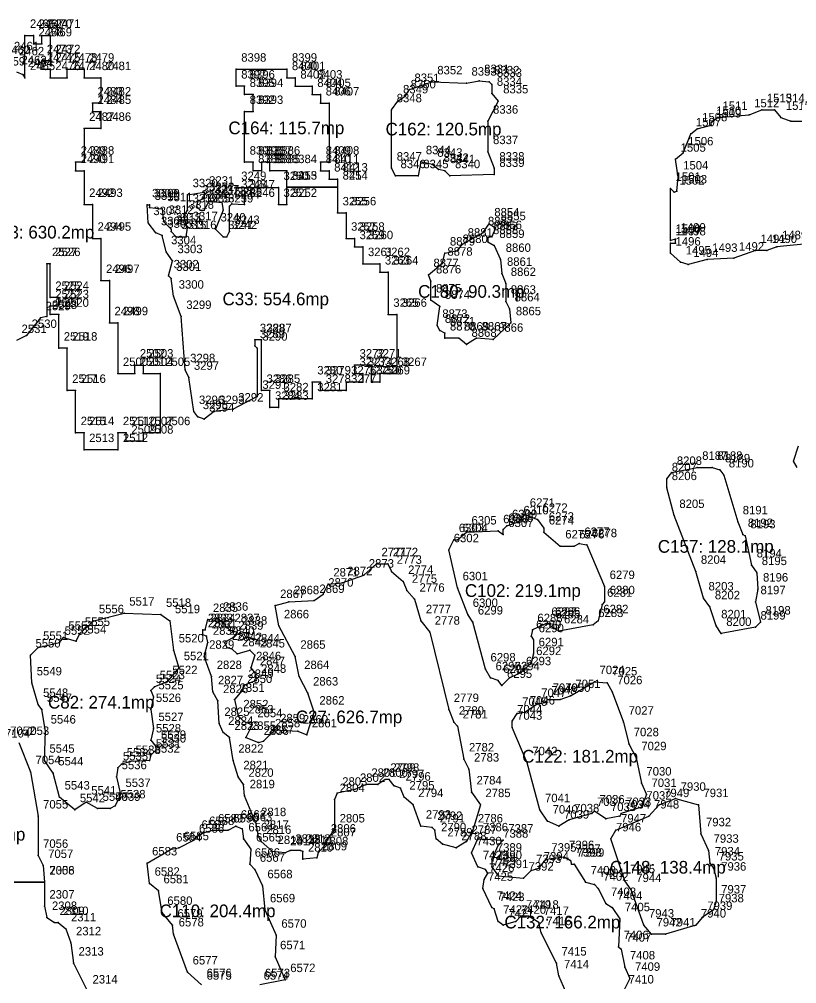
# Model space of a CAD drawing. Header units: metres. Extents: x 390529 to 391464, y 585067 to 585881.
# Drawn here: x 390700.9 to 390792.9, y 585617.5 to 585731.6 of the extents above; entities that cross this region are included whole.
import ezdxf
from ezdxf.enums import TextEntityAlignment as Align

# ---------------------------------------------------------------- set-up
doc = ezdxf.new("R2010")
doc.units = ezdxf.units.M
for name, color, linetype in [('1CC', 1, 'Continuous'), ('NUMERE_PCT', 2, 'Continuous'), ('TEXTE', 7, 'Continuous'), ('VARFURI', 4, 'Continuous')]:
    doc.layers.add(name, color=color, linetype=linetype)

msp = doc.modelspace()

# ---------------------------------------------------------------- linework, layer by layer
at = {"layer": '1CC', "color": 1}
for points in [[(390700.541, 585725.355), (390701.291, 585725.055), (390701.54, 585724.657), (390701.54, 585729.657), (390702.54, 585729.657), (390702.54, 585728.657), (390703.54, 585728.657), (390703.54, 585729.657), (390704.54, 585729.657), (390704.54, 585726.657), (390703.54, 585726.657), (390703.54, 585725.657), (390704.54, 585725.657), (390704.54, 585724.657), (390706.54, 585724.657), (390706.54, 585725.657), (390708.54, 585725.657), (390708.54, 585724.657), (390710.54, 585724.657), (390710.54, 585721.657), (390709.54, 585721.657), (390709.54, 585720.657), (390710.54, 585720.657), (390710.54, 585718.657), (390708.54, 585718.657), (390708.54, 585714.657), (390707.54, 585714.657), (390707.54, 585713.657), (390708.54, 585713.657), (390708.54, 585709.657), (390709.54, 585709.657), (390709.54, 585705.657), (390710.54, 585705.657), (390710.54, 585700.657), (390711.54, 585700.657), (390711.54, 585695.657), (390712.54, 585695.657), (390712.54, 585689.657), (390714.54, 585689.657), (390714.54, 585690.657), (390715.54, 585690.657), (390715.54, 585689.657), (390717.54, 585689.657), (390717.54, 585682.657), (390715.54, 585682.657), (390715.54, 585681.657), (390713.54, 585681.657), (390713.54, 585682.657), (390712.54, 585682.657), (390712.54, 585680.657), (390708.54, 585680.657), (390708.54, 585682.657), (390707.54, 585682.657), (390707.54, 585687.657), (390706.54, 585687.657), (390706.54, 585692.657), (390705.54, 585692.657), (390705.54, 585696.657), (390704.54, 585696.657), (390704.54, 585697.657), (390705.54, 585697.657), (390705.54, 585698.657), (390704.54, 585698.657), (390704.54, 585702.657), (390704.141, 585702.657), (390704.141, 585696.405), (390703.391, 585696.255), (390701.741, 585694.155), (390700.541, 585693.555)], [(390794.891, 585705.105), (390790.541, 585704.655), (390789.341, 585704.205), (390787.991, 585704.205), (390785.441, 585703.305), (390782.291, 585703.155), (390780.041, 585702.555), (390779.141, 585702.855), (390777.941, 585703.905), (390777.941, 585705.105), (390778.541, 585705.105), (390778.541, 585705.555), (390777.941, 585705.405), (390777.941, 585711.555), (390778.391, 585711.105), (390778.691, 585711.255), (390778.841, 585712.905), (390778.541, 585715.005), (390779.441, 585715.755), (390780.341, 585718.005), (390781.091, 585718.605), (390782.741, 585719.055), (390782.741, 585719.355), (390783.491, 585719.955), (390787.241, 585720.255), (390788.741, 585720.855), (390790.241, 585720.855), (390790.991, 585719.955), (390792.191, 585719.505), (390793.841, 585719.505)], [(390792.941, 585678.555), (390792.491, 585679.305), (390793.091, 585681.105)], [(390700.841, 585646.005), (390702.191, 585642.555), (390703.091, 585637.305), (390703.091, 585632.655), (390703.691, 585631.455), (390703.841, 585629.5), (390679.691, 585629.505)], [(390722.441, 585617.355), (390720.791, 585618.855), (390719.141, 585623.355), (390718.991, 585624.405), (390717.791, 585625.905), (390717.341, 585628.455), (390716.291, 585629.355), (390715.991, 585631.755), (390718.841, 585633.405), (390719.741, 585633.555), (390721.541, 585634.455), (390721.841, 585634.905), (390722.741, 585635.355), (390723.791, 585635.655), (390725.591, 585635.655), (390726.491, 585636.105), (390726.491, 585636.105), (390727.241, 585635.805), (390727.391, 585634.605), (390728.291, 585633.405), (390728.141, 585631.605), (390728.741, 585631.005), (390729.641, 585629.055), (390729.941, 585626.205), (390731.291, 585623.205), (390731.141, 585620.655), (390732.341, 585617.955), (390729.341, 585617.355)], [(390766.091, 585615.255), (390764.741, 585618.405), (390764.441, 585619.905), (390762.641, 585623.505), (390762.341, 585624.705), (390761.141, 585625.455), (390760.241, 585625.455), (390759.641, 585624.855), (390758.141, 585624.405), (390757.541, 585624.855), (390757.091, 585626.355), (390756.791, 585626.505), (390755.741, 585628.755), (390755.891, 585629.805), (390756.341, 585630.555), (390756.041, 585631.005), (390755.141, 585631.305), (390754.391, 585632.955), (390755.141, 585634.605), (390755.141, 585634.605), (390758.141, 585634.455), (390757.541, 585633.855), (390756.791, 585632.205), (390756.791, 585631.305), (390757.541, 585630.255), (390760.541, 585629.955), (390761.441, 585630.855), (390762.341, 585631.155), (390763.241, 585632.205), (390765.341, 585632.505), (390766.091, 585632.055), (390766.241, 585631.605), (390766.541, 585631.605), (390767.891, 585629.505), (390768.941, 585629.205), (390769.391, 585628.755), (390770.291, 585626.955), (390771.041, 585626.505), (390771.941, 585625.155), (390771.791, 585621.855), (390772.091, 585621.555), (390772.541, 585619.455), (390773.141, 585618.105), (390772.391, 585616.605)], [(390679.991, 585629.5), (390703.841, 585629.5), (390703.841, 585629.5), (390703.841, 585626.655), (390704.141, 585625.305), (390705.041, 585624.705), (390705.491, 585624.705), (390706.391, 585623.955), (390706.991, 585622.305), (390707.291, 585619.905), (390708.941, 585616.605)]]:
    msp.add_lwpolyline(points, dxfattribs=at)
for points in [[(390732.54, 585713.657), (390730.54, 585713.657), (390730.54, 585714.657), (390729.54, 585714.657), (390729.54, 585713.657), (390728.54, 585713.657), (390728.54, 585714.657), (390727.54, 585714.657), (390727.54, 585720.657), (390728.54, 585720.657), (390728.54, 585722.657), (390727.54, 585722.657), (390727.54, 585723.657), (390726.54, 585723.657), (390726.54, 585725.657), (390732.54, 585725.657), (390732.54, 585724.657), (390733.54, 585724.657), (390733.54, 585723.657), (390735.54, 585723.657), (390735.54, 585722.657), (390736.54, 585722.657), (390736.54, 585721.657), (390737.54, 585721.657), (390737.54, 585714.657), (390736.54, 585714.657), (390736.54, 585713.657), (390737.54, 585713.657), (390737.54, 585712.657), (390738.54, 585712.657), (390738.54, 585711.7), (390732.54, 585711.7), (390732.54, 585713.657)], [(390755.291, 585724.305), (390756.491, 585724.155), (390756.791, 585723.855), (390756.791, 585722.805), (390757.541, 585721.905), (390756.341, 585719.505), (390756.341, 585715.905), (390757.091, 585713.955), (390757.091, 585713.205), (390751.841, 585713.055), (390751.241, 585713.655), (390750.491, 585713.805), (390749.741, 585714.405), (390748.391, 585714.705), (390748.091, 585713.055), (390745.391, 585713.055), (390744.941, 585713.955), (390744.941, 585720.855), (390745.691, 585721.905), (390746.591, 585722.505), (390747.041, 585723.255), (390749.741, 585724.155), (390753.791, 585724.005), (390755.291, 585724.305)], [(390722.741, 585711.105), (390722.741, 585710.355), (390721.991, 585710.055), (390721.841, 585709.455), (390722.291, 585709.005), (390722.741, 585709.005), (390723.341, 585710.055), (390724.841, 585709.905), (390724.991, 585709.005), (390724.091, 585706.755), (390724.991, 585705.855), (390725.441, 585705.855), (390725.741, 585706.455), (390725.741, 585709.455), (390726.041, 585709.755), (390727.54, 585709.657), (390727.54, 585710.657), (390726.54, 585710.657), (390726.54, 585711.657), (390731.54, 585711.657), (390731.54, 585709.657), (390732.54, 585709.657), (390732.54, 585711.7), (390738.54, 585711.7), (390738.54, 585708.657), (390739.54, 585708.657), (390739.54, 585705.657), (390740.54, 585705.657), (390740.54, 585704.657), (390741.54, 585704.657), (390741.54, 585702.657), (390743.54, 585702.657), (390743.54, 585701.657), (390744.54, 585701.657), (390744.54, 585696.657), (390745.54, 585696.657), (390745.54, 585689.657), (390743.54, 585689.657), (390743.54, 585688.657), (390742.54, 585688.657), (390742.54, 585690.657), (390740.54, 585690.657), (390740.54, 585689.657), (390741.54, 585689.657), (390741.54, 585688.657), (390739.54, 585688.657), (390739.54, 585687.657), (390736.54, 585687.657), (390736.54, 585688.657), (390735.54, 585688.657), (390735.54, 585686.657), (390731.54, 585686.657), (390731.54, 585685.657), (390730.54, 585685.657), (390730.54, 585687.657), (390729.54, 585687.657), (390729.54, 585693.657), (390728.741, 585693.657), (390728.741, 585692.955), (390729.041, 585692.655), (390729.041, 585686.955), (390726.191, 585685.455), (390723.941, 585685.155), (390722.741, 585684.255), (390721.991, 585684.555), (390721.541, 585685.155), (390720.941, 585689.205), (390720.491, 585690.105), (390720.041, 585696.405), (390719.141, 585698.805), (390718.841, 585700.905), (390718.541, 585701.205), (390718.991, 585703.005), (390718.241, 585704.055), (390717.791, 585706.005), (390717.041, 585706.305), (390716.141, 585707.505), (390715.991, 585709.605), (390716.291, 585709.605), (390716.291, 585709.305), (390717.791, 585709.155), (390717.941, 585707.655), (390718.841, 585706.755), (390718.841, 585706.455), (390719.441, 585705.855), (390720.641, 585705.855), (390720.791, 585706.905), (390720.341, 585708.255), (390720.791, 585709.005), (390720.791, 585710.805), (390722.741, 585711.105)], [(390756.491, 585707.355), (390757.241, 585706.905), (390756.791, 585705.855), (390756.341, 585705.705), (390756.341, 585705.255), (390757.091, 585704.805), (390757.841, 585703.155), (390757.991, 585701.505), (390758.441, 585700.305), (390758.441, 585698.205), (390758.891, 585697.305), (390759.041, 585695.655), (390756.941, 585693.705), (390754.991, 585693.855), (390753.791, 585693.105), (390752.891, 585693.855), (390751.241, 585693.855), (390751.241, 585694.455), (390750.641, 585694.755), (390750.341, 585695.355), (390750.641, 585697.605), (390749.591, 585698.355), (390749.591, 585700.605), (390749.291, 585701.355), (390750.941, 585702.705), (390751.241, 585703.905), (390752.741, 585704.205), (390753.341, 585704.955), (390755.741, 585706.305), (390756.491, 585707.355)], [(390781.091, 585678.555), (390782.891, 585678.555), (390783.791, 585678.255), (390784.241, 585677.655), (390785.891, 585672.105), (390786.491, 585670.605), (390786.791, 585670.455), (390787.541, 585667.005), (390788.141, 585666.105), (390788.291, 585664.155), (390787.991, 585662.655), (390788.591, 585660.255), (390787.991, 585659.655), (390783.941, 585658.905), (390783.341, 585659.805), (390782.591, 585662.055), (390781.841, 585663.105), (390780.941, 585666.255), (390778.391, 585672.855), (390777.491, 585676.155), (390777.491, 585677.205), (390778.091, 585677.955), (390781.091, 585678.555)], [(390760.691, 585673.005), (390762.191, 585672.405), (390762.941, 585671.355), (390762.941, 585670.905), (390764.891, 585669.255), (390766.541, 585669.255), (390767.141, 585669.555), (390768.041, 585669.405), (390770.141, 585664.455), (390770.141, 585662.655), (390769.841, 585662.355), (390769.391, 585660.405), (390768.791, 585659.955), (390764.741, 585659.205), (390763.691, 585659.805), (390763.691, 585660.105), (390763.241, 585660.105), (390761.591, 585659.355), (390761.441, 585658.605), (390761.741, 585658.155), (390761.741, 585656.505), (390761.441, 585655.455), (390760.241, 585654.255), (390758.891, 585653.655), (390757.991, 585652.755), (390757.541, 585653.355), (390756.641, 585653.655), (390756.041, 585654.705), (390754.541, 585660.255), (390753.941, 585661.155), (390752.741, 585664.305), (390751.691, 585668.805), (390752.291, 585670.005), (390752.741, 585670.005), (390753.791, 585670.905), (390757.541, 585671.055), (390758.141, 585670.605), (390758.141, 585671.205), (390758.591, 585671.655), (390759.941, 585672.105), (390760.691, 585673.005)], [(390743.141, 585667.155), (390744.491, 585667.155), (390744.941, 585666.255), (390746.291, 585665.055), (390746.741, 585664.005), (390747.641, 585662.955), (390748.391, 585660.405), (390749.441, 585659.055), (390751.691, 585649.905), (390752.291, 585648.405), (390752.741, 585647.955), (390753.491, 585644.055), (390754.091, 585642.855), (390754.391, 585640.155), (390755.441, 585638.655), (390754.541, 585635.655), (390753.791, 585634.305), (390752.591, 585633.555), (390750.941, 585634.005), (390750.191, 585634.605), (390750.041, 585635.655), (390749.741, 585635.955), (390748.391, 585636.105), (390747.491, 585638.655), (390746.441, 585639.555), (390745.991, 585640.605), (390745.241, 585640.905), (390744.641, 585641.655), (390744.191, 585641.655), (390743.291, 585641.055), (390741.941, 585641.055), (390740.591, 585640.455), (390738.491, 585640.005), (390738.191, 585639.255), (390738.191, 585635.655), (390737.141, 585634.455), (390737.141, 585634.005), (390736.241, 585632.955), (390736.091, 585632.355), (390734.441, 585632.205), (390734.441, 585633.105), (390734.141, 585633.255), (390732.941, 585633.255), (390732.341, 585632.955), (390730.841, 585633.105), (390729.491, 585634.305), (390729.191, 585634.905), (390728.891, 585636.405), (390727.541, 585639.705), (390727.391, 585641.055), (390726.791, 585641.955), (390726.191, 585643.905), (390725.741, 585646.605), (390724.991, 585647.205), (390724.541, 585648.255), (390724.391, 585650.955), (390723.791, 585652.005), (390723.641, 585653.805), (390722.741, 585656.205), (390723.191, 585657.855), (390723.041, 585658.605), (390722.591, 585658.755), (390722.591, 585659.355), (390722.891, 585659.355), (390723.191, 585660.555), (390724.391, 585660.705), (390725.741, 585659.355), (390726.641, 585659.055), (390726.191, 585658.455), (390725.141, 585657.855), (390725.441, 585657.255), (390726.041, 585657.105), (390726.641, 585656.505), (390728.141, 585656.955), (390728.741, 585656.355), (390728.291, 585654.855), (390728.741, 585654.255), (390728.891, 585653.355), (390727.391, 585652.755), (390727.241, 585652.155), (390726.341, 585651.105), (390726.791, 585649.155), (390727.391, 585648.555), (390728.441, 585648.105), (390727.691, 585646.605), (390729.191, 585646.005), (390729.791, 585646.155), (390730.541, 585646.905), (390731.141, 585647.505), (390733.841, 585647.355), (390734.891, 585646.905), (390735.791, 585649.605), (390735.041, 585651.855), (390733.991, 585653.805), (390733.541, 585656.205), (390731.591, 585659.805), (390731.141, 585662.205), (390732.791, 585662.655), (390735.791, 585662.805), (390736.841, 585663.555), (390737.441, 585664.755), (390739.091, 585664.905), (390741.641, 585665.805), (390743.141, 585667.155)], [(390713.291, 585661.305), (390717.641, 585661.155), (390718.691, 585660.405), (390719.141, 585656.955), (390719.741, 585654.855), (390718.391, 585653.205), (390716.891, 585652.605), (390716.441, 585652.155), (390716.741, 585651.405), (390716.441, 585649.905), (390716.741, 585647.655), (390716.441, 585646.305), (390717.041, 585645.555), (390717.041, 585645.105), (390716.441, 585644.505), (390716.291, 585643.905), (390714.041, 585643.755), (390712.991, 585643.455), (390712.541, 585643.005), (390712.391, 585641.955), (390712.841, 585639.855), (390712.241, 585638.505), (390711.641, 585638.205), (390710.141, 585638.205), (390708.791, 585638.955), (390707.441, 585638.055), (390705.641, 585639.555), (390704.891, 585642.405), (390703.841, 585643.905), (390703.991, 585647.355), (390703.541, 585649.905), (390703.091, 585650.505), (390702.341, 585653.055), (390702.191, 585656.355), (390703.091, 585657.255), (390705.641, 585657.855), (390706.091, 585658.455), (390707.591, 585658.005), (390708.041, 585658.905), (390709.691, 585660.405), (390713.291, 585661.305)], [(390768.941, 585653.205), (390770.441, 585653.055), (390771.041, 585652.005), (390772.391, 585648.405), (390772.991, 585645.855), (390773.891, 585644.205), (390774.491, 585641.205), (390775.091, 585639.855), (390774.491, 585638.355), (390772.091, 585637.605), (390771.941, 585637.305), (390770.291, 585637.005), (390768.941, 585637.905), (390768.641, 585637.605), (390765.941, 585636.855), (390764.741, 585636.105), (390763.391, 585636.705), (390762.491, 585638.055), (390760.991, 585643.605), (390759.191, 585647.805), (390759.191, 585648.555), (390759.791, 585649.455), (390760.691, 585649.605), (390762.041, 585650.505), (390763.241, 585650.805), (390763.391, 585651.105), (390764.891, 585651.105), (390766.091, 585651.555), (390768.941, 585653.205)], [(390778.541, 585639.405), (390781.241, 585638.655), (390781.541, 585635.205), (390782.441, 585633.255), (390782.591, 585631.755), (390783.041, 585631.155), (390783.341, 585629.955), (390783.341, 585627.255), (390783.041, 585626.205), (390781.691, 585625.305), (390780.941, 585624.405), (390777.341, 585623.355), (390775.691, 585623.355), (390774.791, 585624.405), (390773.291, 585628.605), (390772.541, 585629.655), (390770.891, 585634.605), (390771.491, 585635.655), (390775.391, 585637.305), (390776.591, 585638.655), (390778.541, 585639.405)]]:
    msp.add_lwpolyline(points, close=True, dxfattribs=at)
at = {"layer": 'VARFURI', "color": 4}
for p in [(390701.54, 585729.657), (390702.54, 585729.657), (390703.54, 585729.657), (390704.54, 585729.657), (390702.54, 585728.657), (390703.54, 585728.657), (390703.54, 585726.657), (390704.54, 585726.657), (390703.54, 585725.657), (390704.54, 585725.657), (390706.54, 585725.657), (390708.54, 585725.657), (390726.54, 585725.657), (390732.54, 585725.657), (390701.291, 585725.055), (390701.54, 585724.657), (390704.54, 585724.657), (390706.54, 585724.657), (390708.54, 585724.657), (390710.54, 585724.657), (390732.54, 585724.657), (390733.54, 585724.657), (390726.54, 585723.657), (390727.54, 585723.657), (390733.54, 585723.657), (390735.54, 585723.657), (390747.041, 585723.255), (390749.741, 585724.155), (390753.791, 585724.005), (390755.291, 585724.305), (390756.491, 585724.155), (390756.791, 585723.855), (390727.54, 585722.657), (390728.54, 585722.657), (390735.54, 585722.657), (390736.54, 585722.657), (390746.591, 585722.505), (390756.791, 585722.805), (390709.54, 585721.657), (390710.54, 585721.657), (390736.54, 585721.657), (390737.54, 585721.657), (390745.691, 585721.905), (390757.541, 585721.905), (390709.54, 585720.657), (390710.54, 585720.657), (390727.54, 585720.657), (390728.54, 585720.657), (390744.941, 585720.855), (390783.491, 585719.955), (390787.241, 585720.255), (390788.741, 585720.855), (390790.241, 585720.855), (390790.991, 585719.955), (390708.54, 585718.657), (390710.54, 585718.657), (390756.341, 585719.505), (390782.741, 585719.355), (390782.741, 585719.055), (390792.191, 585719.505), (390780.341, 585718.005), (390781.091, 585718.605), (390756.341, 585715.905), (390779.441, 585715.755), (390707.54, 585714.657), (390708.54, 585714.657), (390727.54, 585714.657), (390728.54, 585714.657), (390729.54, 585714.657), (390730.54, 585714.657), (390736.54, 585714.657), (390737.54, 585714.657), (390748.391, 585714.705), (390749.741, 585714.405), (390778.541, 585715.005), (390707.54, 585713.657), (390708.54, 585713.657), (390728.54, 585713.657), (390729.54, 585713.657), (390730.54, 585713.657), (390732.54, 585713.657), (390736.54, 585713.657), (390737.54, 585713.657), (390744.941, 585713.955), (390745.391, 585713.055), (390748.091, 585713.055), (390750.491, 585713.805), (390751.241, 585713.655), (390751.841, 585713.055), (390757.091, 585713.955), (390757.091, 585713.205), (390737.54, 585712.657), (390738.54, 585712.657), (390778.841, 585712.905), (390720.791, 585710.805), (390722.741, 585711.105), (390726.54, 585711.657), (390726.54, 585710.657), (390727.54, 585710.657), (390731.54, 585711.657), (390732.54, 585711.7), (390732.54, 585711.7), (390738.54, 585711.7), (390738.54, 585711.7), (390777.941, 585711.555), (390778.391, 585711.105), (390778.691, 585711.255), (390708.54, 585709.657), (390709.54, 585709.657), (390715.991, 585709.605), (390716.291, 585709.605), (390721.991, 585710.055), (390722.741, 585710.355), (390723.341, 585710.055), (390724.841, 585709.905), (390726.041, 585709.755), (390727.54, 585709.657), (390731.54, 585709.657), (390732.54, 585709.657), (390716.291, 585709.305), (390717.791, 585709.155), (390720.791, 585709.005), (390721.841, 585709.455), (390722.291, 585709.005), (390722.741, 585709.005), (390724.991, 585709.005), (390725.741, 585709.455), (390738.54, 585708.657), (390739.54, 585708.657), (390716.141, 585707.505), (390717.941, 585707.655), (390720.341, 585708.255), (390756.491, 585707.355), (390717.041, 585706.305), (390718.841, 585706.755), (390718.841, 585706.455), (390720.791, 585706.905), (390724.091, 585706.755), (390725.741, 585706.455), (390755.741, 585706.305), (390757.241, 585706.905), (390709.54, 585705.657), (390710.54, 585705.657), (390717.791, 585706.005), (390719.441, 585705.855), (390720.641, 585705.855), (390724.991, 585705.855), (390725.441, 585705.855), (390739.54, 585705.657), (390740.54, 585705.657), (390753.341, 585704.955), (390756.341, 585705.705), (390756.341, 585705.255), (390756.791, 585705.855), (390777.941, 585705.405), (390777.941, 585705.105), (390778.541, 585705.555), (390778.541, 585705.105), (390718.241, 585704.055), (390740.54, 585704.657), (390741.54, 585704.657), (390751.241, 585703.905), (390752.741, 585704.205), (390757.091, 585704.805), (390777.941, 585703.905), (390787.991, 585704.205), (390789.341, 585704.205), (390790.541, 585704.655), (390718.991, 585703.005), (390750.941, 585702.705), (390757.841, 585703.155), (390779.141, 585702.855), (390782.291, 585703.155), (390785.441, 585703.305), (390704.141, 585702.657), (390704.54, 585702.657), (390741.54, 585702.657), (390743.54, 585702.657), (390743.54, 585701.657), (390744.54, 585701.657), (390780.041, 585702.555), (390710.54, 585700.657), (390711.54, 585700.657), (390718.541, 585701.205), (390718.841, 585700.905), (390749.291, 585701.355), (390749.591, 585700.605), (390757.991, 585701.505), (390758.441, 585700.305), (390704.54, 585698.657), (390705.54, 585698.657), (390719.141, 585698.805), (390749.591, 585698.355), (390758.441, 585698.205), (390704.54, 585697.657), (390705.54, 585697.657), (390750.641, 585697.605), (390758.891, 585697.305), (390703.391, 585696.255), (390704.141, 585696.405), (390704.54, 585696.657), (390705.54, 585696.657), (390720.041, 585696.405), (390744.54, 585696.657), (390745.54, 585696.657), (390711.54, 585695.657), (390712.54, 585695.657), (390750.341, 585695.355), (390750.641, 585694.755), (390759.041, 585695.655), (390701.741, 585694.155), (390728.741, 585693.657), (390729.54, 585693.657), (390751.241, 585694.455), (390751.241, 585693.855), (390752.891, 585693.855), (390754.991, 585693.855), (390756.941, 585693.705), (390705.54, 585692.657), (390706.54, 585692.657), (390728.741, 585692.955), (390729.041, 585692.655), (390753.791, 585693.105), (390714.54, 585690.657), (390715.54, 585690.657), (390740.54, 585690.657), (390742.54, 585690.657), (390712.54, 585689.657), (390714.54, 585689.657), (390715.54, 585689.657), (390717.54, 585689.657), (390720.491, 585690.105), (390720.941, 585689.205), (390740.54, 585689.657), (390741.54, 585689.657), (390743.54, 585689.657), (390745.54, 585689.657), (390735.54, 585688.657), (390736.54, 585688.657), (390739.54, 585688.657), (390741.54, 585688.657), (390742.54, 585688.657), (390743.54, 585688.657), (390706.54, 585687.657), (390707.54, 585687.657), (390729.041, 585686.955), (390729.54, 585687.657), (390730.54, 585687.657), (390736.54, 585687.657), (390739.54, 585687.657), (390730.54, 585685.657), (390731.54, 585686.657), (390731.54, 585685.657), (390735.54, 585686.657), (390721.541, 585685.155), (390721.991, 585684.555), (390723.941, 585685.155), (390726.191, 585685.455), (390722.741, 585684.255), (390707.54, 585682.657), (390708.54, 585682.657), (390712.54, 585682.657), (390713.54, 585682.657), (390715.54, 585682.657), (390717.54, 585682.657), (390713.54, 585681.657), (390715.54, 585681.657), (390708.54, 585680.657), (390712.54, 585680.657), (390792.491, 585679.305), (390778.091, 585677.955), (390781.091, 585678.555), (390782.891, 585678.555), (390783.791, 585678.255), (390784.241, 585677.655), (390777.491, 585677.205), (390777.491, 585676.155), (390760.691, 585673.005), (390759.941, 585672.105), (390762.191, 585672.405), (390778.391, 585672.855), (390785.891, 585672.105), (390753.791, 585670.905), (390757.541, 585671.055), (390758.141, 585671.205), (390758.591, 585671.655), (390762.941, 585671.355), (390762.941, 585670.905), (390752.291, 585670.005), (390752.741, 585670.005), (390758.141, 585670.605), (390786.491, 585670.605), (390786.791, 585670.455), (390751.691, 585668.805), (390764.891, 585669.255), (390766.541, 585669.255), (390767.141, 585669.555), (390768.041, 585669.405), (390743.141, 585667.155), (390744.491, 585667.155), (390744.941, 585666.255), (390780.941, 585666.255), (390787.541, 585667.005), (390741.641, 585665.805), (390746.291, 585665.055), (390788.141, 585666.105), (390737.441, 585664.755), (390739.091, 585664.905), (390746.741, 585664.005), (390752.741, 585664.305), (390770.141, 585664.455), (390788.291, 585664.155), (390735.791, 585662.805), (390736.841, 585663.555), (390747.641, 585662.955), (390781.841, 585663.105), (390731.141, 585662.205), (390732.791, 585662.655), (390769.841, 585662.355), (390770.141, 585662.655), (390782.591, 585662.055), (390787.991, 585662.655), (390713.291, 585661.305), (390717.641, 585661.155), (390723.191, 585660.555), (390724.391, 585660.705), (390753.941, 585661.155), (390709.691, 585660.405), (390718.691, 585660.405), (390722.591, 585659.355), (390722.891, 585659.355), (390725.741, 585659.355), (390731.591, 585659.805), (390748.391, 585660.405), (390754.541, 585660.255), (390761.591, 585659.355), (390763.241, 585660.105), (390763.691, 585660.105), (390763.691, 585659.805), (390768.791, 585659.955), (390769.391, 585660.405), (390783.341, 585659.805), (390787.991, 585659.655), (390788.591, 585660.255), (390706.091, 585658.455), (390708.041, 585658.905), (390722.591, 585658.755), (390723.041, 585658.605), (390726.191, 585658.455), (390726.641, 585659.055), (390749.441, 585659.055), (390761.441, 585658.605), (390764.741, 585659.205), (390783.941, 585658.905), (390703.091, 585657.255), (390705.641, 585657.855), (390707.591, 585658.005), (390723.191, 585657.855), (390725.141, 585657.855), (390725.441, 585657.255), (390726.041, 585657.105), (390761.741, 585658.155), (390702.191, 585656.355), (390719.141, 585656.955), (390722.741, 585656.205), (390726.641, 585656.505), (390728.141, 585656.955), (390728.741, 585656.355), (390733.541, 585656.205), (390761.741, 585656.505), (390719.741, 585654.855), (390728.291, 585654.855), (390761.441, 585655.455), (390723.641, 585653.805), (390728.741, 585654.255), (390733.991, 585653.805), (390756.041, 585654.705), (390756.641, 585653.655), (390758.891, 585653.655), (390760.241, 585654.255), (390702.341, 585653.055), (390716.891, 585652.605), (390718.391, 585653.205), (390727.391, 585652.755), (390728.891, 585653.355), (390757.541, 585653.355), (390757.991, 585652.755), (390768.941, 585653.205), (390770.441, 585653.055), (390716.441, 585652.155), (390716.741, 585651.405), (390723.791, 585652.005), (390727.241, 585652.155), (390735.041, 585651.855), (390766.091, 585651.555), (390771.041, 585652.005), (390703.091, 585650.505), (390724.391, 585650.955), (390726.341, 585651.105), (390762.041, 585650.505), (390763.241, 585650.805), (390763.391, 585651.105), (390764.891, 585651.105), (390703.541, 585649.905), (390716.441, 585649.905), (390726.791, 585649.155), (390735.791, 585649.605), (390751.691, 585649.905), (390759.791, 585649.455), (390760.691, 585649.605), (390724.541, 585648.255), (390727.391, 585648.555), (390728.441, 585648.105), (390752.291, 585648.405), (390752.741, 585647.955), (390759.191, 585648.555), (390772.391, 585648.405), (390703.991, 585647.355), (390716.741, 585647.655), (390724.991, 585647.205), (390730.541, 585646.905), (390731.141, 585647.505), (390733.841, 585647.355), (390734.891, 585646.905), (390759.191, 585647.805), (390716.441, 585646.305), (390725.741, 585646.605), (390727.691, 585646.605), (390729.191, 585646.005), (390729.791, 585646.155), (390772.991, 585645.855), (390716.441, 585644.505), (390717.041, 585645.555), (390717.041, 585645.105), (390703.841, 585643.905), (390712.991, 585643.455), (390714.041, 585643.755), (390716.291, 585643.905), (390726.191, 585643.905), (390753.491, 585644.055), (390760.991, 585643.605), (390773.891, 585644.205), (390702.191, 585642.555), (390704.891, 585642.405), (390712.541, 585643.005), (390754.091, 585642.855), (390712.391, 585641.955), (390726.791, 585641.955), (390727.391, 585641.055), (390741.941, 585641.055), (390743.291, 585641.055), (390744.191, 585641.655), (390744.641, 585641.655), (390774.491, 585641.205), (390738.491, 585640.005), (390740.591, 585640.455), (390745.241, 585640.905), (390745.991, 585640.605), (390754.391, 585640.155), (390705.641, 585639.555), (390708.791, 585638.955), (390712.841, 585639.855), (390727.541, 585639.705), (390738.191, 585639.255), (390746.441, 585639.555), (390775.091, 585639.855), (390778.541, 585639.405), (390707.441, 585638.055), (390710.141, 585638.205), (390711.641, 585638.205), (390712.241, 585638.505), (390747.491, 585638.655), (390755.441, 585638.655), (390762.491, 585638.055), (390768.941, 585637.905), (390774.491, 585638.355), (390776.591, 585638.655), (390781.241, 585638.655), (390703.091, 585637.305), (390763.391, 585636.705), (390765.941, 585636.855), (390768.641, 585637.605), (390770.291, 585637.005), (390771.941, 585637.305), (390772.091, 585637.605), (390775.391, 585637.305), (390722.741, 585635.355), (390723.791, 585635.655), (390725.591, 585635.655), (390726.491, 585636.105), (390727.241, 585635.805), (390728.891, 585636.405), (390738.191, 585635.655), (390748.391, 585636.105), (390749.741, 585635.955), (390750.041, 585635.655), (390754.541, 585635.655), (390764.741, 585636.105), (390771.491, 585635.655), (390721.541, 585634.455), (390721.841, 585634.905), (390727.391, 585634.605), (390729.191, 585634.905), (390729.491, 585634.305), (390737.141, 585634.455), (390750.191, 585634.605), (390753.791, 585634.305), (390755.141, 585634.605), (390758.141, 585634.455), (390770.891, 585634.605), (390781.541, 585635.205), (390718.841, 585633.405), (390719.741, 585633.555), (390728.291, 585633.405), (390730.841, 585633.105), (390732.941, 585633.255), (390734.141, 585633.255), (390734.441, 585633.105), (390737.141, 585634.005), (390750.941, 585634.005), (390752.591, 585633.555), (390757.541, 585633.855), (390782.441, 585633.255), (390703.091, 585632.655), (390732.341, 585632.955), (390734.441, 585632.205), (390736.091, 585632.355), (390736.241, 585632.955), (390754.391, 585632.955), (390756.791, 585632.205), (390763.241, 585632.205), (390765.341, 585632.505), (390766.091, 585632.055), (390703.691, 585631.455), (390715.991, 585631.755), (390728.141, 585631.605), (390728.741, 585631.005), (390755.141, 585631.305), (390756.041, 585631.005), (390756.791, 585631.305), (390761.441, 585630.855), (390762.341, 585631.155), (390766.241, 585631.605), (390766.541, 585631.605), (390782.591, 585631.755), (390783.041, 585631.155), (390755.891, 585629.805), (390756.341, 585630.555), (390757.541, 585630.255), (390760.541, 585629.955), (390772.541, 585629.655), (390783.341, 585629.955), (390703.841, 585629.5), (390703.841, 585629.5), (390716.291, 585629.355), (390729.641, 585629.055), (390755.741, 585628.755), (390767.891, 585629.505), (390768.941, 585629.205), (390769.391, 585628.755), (390773.291, 585628.605), (390717.341, 585628.455), (390703.841, 585626.655), (390756.791, 585626.505), (390757.091, 585626.355), (390770.291, 585626.955), (390771.041, 585626.505), (390783.341, 585627.255), (390704.141, 585625.305), (390717.791, 585625.905), (390729.941, 585626.205), (390760.241, 585625.455), (390761.141, 585625.455), (390771.941, 585625.155), (390781.691, 585625.305), (390783.041, 585626.205), (390705.041, 585624.705), (390705.491, 585624.705), (390706.391, 585623.955), (390718.991, 585624.405), (390757.541, 585624.855), (390758.141, 585624.405), (390759.641, 585624.855), (390762.341, 585624.705), (390774.791, 585624.405), (390780.941, 585624.405), (390719.141, 585623.355), (390731.291, 585623.205), (390762.641, 585623.505), (390775.691, 585623.355), (390777.341, 585623.355), (390706.991, 585622.305), (390771.791, 585621.855), (390731.141, 585620.655), (390772.091, 585621.555), (390707.291, 585619.905), (390764.441, 585619.905), (390772.541, 585619.455), (390720.791, 585618.855), (390764.741, 585618.405), (390732.341, 585617.955), (390773.141, 585618.105)]:
    msp.add_point(p, dxfattribs=at)

# ---------------------------------------------------------------- texts
at = {"layer": 'NUMERE_PCT', "color": 2}
for s, p in [('2466', (390702.14, 585730.257)), ('2467', (390703.14, 585730.257)), ('2470', (390704.14, 585730.257)), ('2471', (390705.14, 585730.257)), ('2468', (390703.14, 585729.257)), ('2469', (390704.14, 585729.257)), ('2461', (390700.241, 585727.605)), ('2460', (390699.191, 585727.155)), ('2462', (390700.841, 585727.005)), ('2473', (390704.14, 585727.257)), ('2472', (390705.14, 585727.257)), ('2459', (390698.591, 585725.805)), ('2463', (390701.141, 585725.955)), ('2464', (390701.891, 585725.655)), ('2474', (390704.14, 585726.257)), ('2475', (390705.14, 585726.257)), ('2478', (390707.14, 585726.257)), ('2479', (390709.14, 585726.257)), ('8398', (390727.14, 585726.257)), ('8399', (390733.14, 585726.257)), ('2465', (390702.14, 585725.257)), ('2476', (390705.14, 585725.257)), ('2477', (390707.14, 585725.257)), ('2480', (390709.14, 585725.257)), ('2481', (390711.14, 585725.257)), ('8397', (390727.14, 585724.257)), ('8396', (390728.14, 585724.257)), ('8400', (390733.14, 585725.257)), ('8401', (390734.14, 585725.257)), ('8402', (390734.14, 585724.257)), ('8403', (390736.14, 585724.257)), ('8352', (390750.341, 585724.755)), ('8353', (390754.391, 585724.605)), ('8331', (390755.891, 585724.905)), ('8332', (390757.091, 585724.755)), ('8333', (390757.391, 585724.455)), ('8395', (390728.14, 585723.257)), ('8394', (390729.14, 585723.257)), ('8404', (390736.14, 585723.257)), ('8405', (390737.14, 585723.257)), ('8350', (390747.191, 585723.105)), ('8351', (390747.641, 585723.855)), ('8334', (390757.391, 585723.405)), ('2483', (390710.14, 585722.257)), ('2482', (390711.14, 585722.257)), ('8406', (390737.14, 585722.257)), ('8407', (390738.14, 585722.257)), ('8349', (390746.291, 585722.505)), ('8335', (390758.141, 585722.505)), ('2484', (390710.14, 585721.257)), ('2485', (390711.14, 585721.257)), ('8392', (390728.14, 585721.257)), ('8393', (390729.14, 585721.257)), ('8348', (390745.541, 585721.455)), ('1512', (390787.841, 585720.855)), ('1513', (390789.341, 585721.455)), ('1514', (390790.841, 585721.455)), ('8336', (390756.941, 585720.105)), ('1510', (390783.341, 585719.955)), ('1509', (390783.341, 585719.655)), ('1511', (390784.091, 585720.555)), ('1515', (390791.591, 585720.555)), ('2487', (390709.14, 585719.257)), ('2486', (390711.14, 585719.257)), ('1507', (390780.941, 585718.605)), ('1508', (390781.691, 585719.205)), ('8337', (390756.941, 585716.505)), ('1506', (390780.041, 585716.355)), ('2489', (390708.14, 585715.257)), ('2488', (390709.14, 585715.257)), ('8391', (390728.14, 585715.257)), ('8390', (390729.14, 585715.257)), ('8387', (390730.14, 585715.257)), ('8386', (390731.14, 585715.257)), ('8409', (390737.14, 585715.257)), ('8408', (390738.14, 585715.257)), ('8344', (390748.991, 585715.305)), ('1505', (390779.141, 585715.605)), ('2490', (390708.14, 585714.257)), ('2491', (390709.14, 585714.257)), ('8389', (390729.14, 585714.257)), ('8388', (390730.14, 585714.257)), ('8385', (390731.14, 585714.257)), ('8384', (390733.14, 585714.257)), ('8410', (390737.14, 585714.257)), ('8411', (390738.14, 585714.257)), ('8347', (390745.541, 585714.555)), ('8343', (390750.341, 585715.005)), ('8342', (390751.091, 585714.405)), ('8341', (390751.841, 585714.255)), ('8338', (390757.691, 585714.555)), ('8412', (390738.14, 585713.257)), ('8413', (390739.14, 585713.257)), ('8346', (390745.991, 585713.655)), ('8345', (390748.691, 585713.655)), ('8340', (390752.441, 585713.655)), ('8339', (390757.691, 585713.805)), ('1504', (390779.441, 585713.505)), ('3231', (390723.341, 585711.705)), ('3249', (390727.14, 585712.257)), ('3250', (390732.14, 585712.257)), ('3253', (390733.14, 585712.3)), ('8415', (390733.14, 585712.3)), ('3254', (390739.14, 585712.3)), ('8414', (390739.14, 585712.3)), ('1501', (390778.541, 585712.155)), ('1502', (390778.991, 585711.705)), ('1503', (390779.291, 585711.855)), ('3320', (390721.391, 585711.405)), ('3233', (390722.591, 585710.655)), ('3232', (390723.341, 585710.955)), ('3237', (390723.941, 585710.655)), ('3238', (390725.441, 585710.505)), ('3248', (390727.14, 585711.257)), ('3247', (390728.14, 585711.257)), ('2492', (390709.14, 585710.257)), ('2493', (390710.14, 585710.257)), ('3308', (390716.591, 585710.205)), ('3309', (390716.891, 585710.205)), ('3310', (390716.891, 585709.905)), ('3311', (390718.391, 585709.755)), ('3319', (390721.391, 585709.605)), ('3234', (390722.441, 585710.055)), ('3235', (390722.891, 585709.605)), ('3236', (390723.341, 585709.605)), ('3239', (390725.591, 585709.605)), ('3244', (390726.341, 585710.055)), ('3245', (390726.641, 585710.355)), ('3246', (390728.14, 585710.257)), ('3251', (390732.14, 585710.257)), ('3252', (390733.14, 585710.257)), ('3312', (390718.541, 585708.255)), ('3318', (390720.941, 585708.855)), ('3255', (390739.14, 585709.257)), ('3256', (390740.14, 585709.257)), ('3307', (390716.741, 585708.105)), ('3313', (390719.441, 585707.355)), ('3314', (390719.441, 585707.055)), ('3317', (390721.391, 585707.505)), ('3240', (390724.691, 585707.355)), ('3243', (390726.341, 585707.055)), ('8854', (390757.091, 585707.955)), ('8855', (390757.841, 585707.505)), ('2494', (390710.14, 585706.257)), ('2495', (390711.14, 585706.257)), ('3306', (390717.641, 585706.905)), ('3305', (390718.391, 585706.605)), ('3315', (390720.041, 585706.455)), ('3316', (390721.241, 585706.455)), ('3241', (390725.591, 585706.455)), ('3242', (390726.041, 585706.455)), ('3257', (390740.14, 585706.257)), ('3258', (390741.14, 585706.257)), ('8882', (390756.341, 585706.905)), ('8857', (390756.941, 585706.305)), ('8856', (390757.391, 585706.455)), ('1500', (390778.541, 585706.005)), ('1499', (390779.141, 585706.155)), ('3259', (390741.14, 585705.257)), ('3260', (390742.14, 585705.257)), ('8880', (390753.341, 585704.805)), ('8881', (390753.941, 585705.555)), ('8858', (390756.941, 585705.855)), ('8859', (390757.691, 585705.405)), ('1497', (390778.541, 585705.705)), ('1498', (390779.141, 585705.705)), ('1491', (390788.591, 585704.805)), ('1490', (390789.941, 585704.805)), ('1489', (390791.141, 585705.255)), ('3304', (390718.841, 585704.655)), ('8879', (390751.841, 585704.505)), ('8860', (390758.441, 585703.755)), ('1496', (390778.541, 585704.505)), ('1493', (390782.891, 585703.755)), ('1492', (390786.041, 585703.905)), ('2527', (390704.741, 585703.257)), ('2526', (390705.14, 585703.257)), ('3303', (390719.591, 585703.605)), ('3261', (390742.14, 585703.257)), ('3262', (390744.14, 585703.257)), ('8878', (390751.541, 585703.305)), ('1495', (390779.741, 585703.455)), ('1494', (390780.641, 585703.155)), ('3302', (390719.141, 585701.805)), ('3301', (390719.441, 585701.505)), ('3263', (390744.14, 585702.257)), ('3264', (390745.14, 585702.257)), ('8877', (390749.891, 585701.955)), ('8861', (390758.591, 585702.105)), ('2496', (390711.14, 585701.257)), ('2497', (390712.14, 585701.257)), ('8876', (390750.191, 585701.205)), ('8862', (390759.041, 585700.905)), ('2525', (390705.14, 585699.257)), ('2524', (390706.14, 585699.257)), ('3300', (390719.741, 585699.405)), ('2522', (390705.14, 585698.257)), ('2523', (390706.14, 585698.257)), ('8875', (390750.191, 585698.955)), ('8874', (390751.241, 585698.205)), ('8863', (390759.041, 585698.805)), ('2529', (390703.991, 585696.855)), ('2528', (390704.741, 585697.005)), ('2521', (390705.14, 585697.257)), ('2520', (390706.14, 585697.257)), ('3299', (390720.641, 585697.005)), ('3265', (390745.14, 585697.257)), ('3266', (390746.14, 585697.257)), ('8864', (390759.491, 585697.905)), ('2498', (390712.14, 585696.257)), ('2499', (390713.14, 585696.257)), ('8873', (390750.941, 585695.955)), ('8865', (390759.641, 585696.255)), ('2530', (390702.341, 585694.755)), ('8872', (390751.241, 585695.355)), ('8871', (390751.841, 585695.055)), ('2531', (390701.141, 585694.155)), ('3288', (390729.341, 585694.257)), ('3289', (390729.341, 585693.555)), ('3287', (390730.14, 585694.257)), ('8870', (390751.841, 585694.455)), ('8869', (390753.491, 585694.455)), ('8868', (390754.391, 585693.705)), ('8867', (390755.591, 585694.455)), ('8866', (390757.541, 585694.305)), ('2519', (390706.14, 585693.257)), ('2518', (390707.14, 585693.257)), ('3290', (390729.641, 585693.255)), ('2502', (390715.14, 585691.257)), ('2503', (390716.14, 585691.257)), ('3272', (390741.14, 585691.257)), ('3271', (390743.14, 585691.257)), ('2500', (390713.14, 585690.257)), ('2501', (390715.14, 585690.257)), ('2504', (390716.14, 585690.257)), ('2505', (390718.14, 585690.257)), ('3298', (390721.091, 585690.705)), ('3273', (390741.14, 585690.257)), ('3274', (390742.14, 585690.257)), ('3268', (390744.14, 585690.257)), ('3267', (390746.14, 585690.257)), ('3297', (390721.541, 585689.805)), ('3280', (390736.14, 585689.257)), ('3279', (390737.14, 585689.257)), ('3276', (390740.14, 585689.257)), ('3275', (390742.14, 585689.257)), ('3270', (390743.14, 585689.257)), ('3269', (390744.14, 585689.257)), ('2517', (390707.14, 585688.257)), ('2516', (390708.14, 585688.257)), ('3286', (390730.14, 585688.257)), ('3285', (390731.14, 585688.257)), ('3278', (390737.14, 585688.257)), ('3277', (390740.14, 585688.257)), ('3291', (390729.641, 585687.555)), ('3282', (390732.14, 585687.257)), ('3281', (390736.14, 585687.257)), ('3296', (390722.141, 585685.755)), ('3293', (390724.541, 585685.755)), ('3292', (390726.791, 585686.055)), ('3284', (390731.14, 585686.257)), ('3283', (390732.14, 585686.257)), ('3295', (390722.591, 585685.155)), ('3294', (390723.341, 585684.855)), ('2515', (390708.14, 585683.257)), ('2514', (390709.14, 585683.257)), ('2511', (390713.14, 585683.257)), ('2510', (390714.14, 585683.257)), ('2507', (390716.14, 585683.257)), ('2506', (390718.14, 585683.257)), ('2509', (390714.14, 585682.257)), ('2508', (390716.14, 585682.257)), ('2513', (390709.14, 585681.257)), ('2512', (390713.14, 585681.257)), ('8208', (390778.691, 585678.555)), ('8187', (390781.691, 585679.155)), ('8188', (390783.491, 585679.155)), ('8189', (390784.391, 585678.855)), ('8207', (390778.091, 585677.805)), ('8190', (390784.841, 585678.255)), ('8206', (390778.091, 585676.755)), ('6271', (390761.291, 585673.605)), ('6272', (390762.791, 585673.005)), ('8205', (390778.991, 585673.455)), ('6308', (390758.741, 585671.805)), ('6309', (390759.191, 585672.255)), ('6310', (390760.541, 585672.705)), ('6273', (390763.541, 585671.955)), ('8191', (390786.491, 585672.705)), ('6303', (390752.891, 585670.605)), ('6304', (390753.341, 585670.605)), ('6305', (390754.391, 585671.505)), ('6306', (390758.141, 585671.655)), ('6307', (390758.741, 585671.205)), ('6274', (390763.541, 585671.505)), ('8192', (390787.091, 585671.205)), ('8193', (390787.391, 585671.055)), ('6302', (390752.291, 585669.405)), ('6275', (390765.491, 585669.855)), ('6276', (390767.141, 585669.855)), ('6277', (390767.741, 585670.155)), ('6278', (390768.641, 585670.005)), ('2771', (390743.741, 585667.755)), ('2772', (390745.091, 585667.755)), ('8194', (390788.141, 585667.605)), ('2873', (390742.241, 585666.405)), ('2773', (390745.541, 585666.855)), ('8204', (390781.541, 585666.855)), ('8195', (390788.741, 585666.705)), ('2871', (390738.041, 585665.355)), ('2872', (390739.691, 585665.505)), ('2774', (390746.891, 585665.655)), ('6301', (390753.341, 585664.905)), ('6279', (390770.741, 585665.055)), ('2870', (390737.441, 585664.155)), ('2775', (390747.341, 585664.605)), ('8203', (390782.441, 585663.705)), ('8196', (390788.891, 585664.755)), ('2867', (390731.741, 585662.805)), ('2868', (390733.391, 585663.255)), ('2869', (390736.391, 585663.405)), ('2776', (390748.241, 585663.555)), ('6281', (390770.441, 585662.955)), ('6280', (390770.741, 585663.255)), ('8202', (390783.191, 585662.655)), ('8197', (390788.591, 585663.255)), ('5517', (390713.891, 585661.905)), ('5518', (390718.241, 585661.755)), ('6300', (390754.541, 585661.755)), ('5556', (390710.291, 585661.005)), ('5519', (390719.291, 585661.005)), ('2835', (390723.791, 585661.155)), ('2836', (390724.991, 585661.305)), ('2866', (390732.191, 585660.405)), ('2777', (390748.991, 585661.005)), ('6299', (390755.141, 585660.855)), ('6287', (390763.841, 585660.705)), ('6286', (390764.291, 585660.705)), ('6285', (390764.291, 585660.405)), ('6283', (390769.391, 585660.555)), ('6282', (390769.991, 585661.005)), ('8201', (390783.941, 585660.405)), ('8198', (390789.191, 585660.855)), ('5555', (390708.641, 585659.505)), ('2833', (390723.191, 585659.955)), ('2832', (390723.191, 585659.355)), ('2834', (390723.491, 585659.955)), ('2831', (390723.641, 585659.205)), ('2837', (390726.341, 585659.955)), ('2838', (390727.241, 585659.655)), ('2778', (390750.041, 585659.655)), ('6289', (390762.041, 585659.205)), ('6288', (390762.191, 585659.955)), ('6284', (390765.341, 585659.805)), ('8200', (390784.541, 585659.505)), ('8199', (390788.591, 585660.255)), ('5552', (390706.241, 585658.455)), ('5553', (390706.691, 585659.055)), ('5554', (390708.191, 585658.605)), ('2830', (390723.791, 585658.455)), ('2840', (390725.741, 585658.455)), ('2839', (390726.791, 585659.055)), ('6290', (390762.341, 585658.755)), ('5550', (390702.791, 585656.955)), ('5551', (390703.691, 585657.855)), ('5520', (390719.741, 585657.555)), ('2841', (390726.041, 585657.855)), ('2842', (390726.641, 585657.705)), ('2843', (390727.241, 585657.105)), ('2844', (390728.741, 585657.555)), ('2845', (390729.341, 585656.955)), ('6291', (390762.341, 585657.105)), ('2829', (390723.341, 585656.805)), ('2865', (390734.141, 585656.805)), ('6292', (390762.041, 585656.055)), ('5521', (390720.341, 585655.455)), ('2846', (390728.891, 585655.455)), ('2847', (390729.341, 585654.855)), ('6298', (390756.641, 585655.305)), ('6293', (390760.841, 585654.855)), ('5549', (390702.941, 585653.655)), ('5522', (390718.991, 585653.805)), ('2828', (390724.241, 585654.405)), ('2848', (390729.491, 585653.955)), ('2864', (390734.591, 585654.405)), ('6297', (390757.241, 585654.255)), ('6296', (390758.141, 585653.955)), ('6294', (390759.491, 585654.255)), ('7024', (390769.541, 585653.805)), ('7025', (390771.041, 585653.655)), ('5524', (390717.041, 585652.755)), ('5523', (390717.491, 585653.205)), ('2827', (390724.391, 585652.605)), ('2850', (390727.841, 585652.755)), ('2849', (390727.991, 585653.355)), ('2863', (390735.641, 585652.455)), ('6295', (390758.591, 585653.355)), ('7026', (390771.641, 585652.605)), ('5525', (390717.341, 585652.005)), ('2826', (390724.991, 585651.555)), ('2851', (390726.941, 585651.705)), ('7048', (390763.841, 585651.405)), ('7049', (390763.991, 585651.705)), ('7050', (390765.491, 585651.705)), ('7051', (390766.691, 585652.155)), ('5548', (390703.691, 585651.105)), ('5547', (390704.141, 585650.505)), ('5526', (390717.041, 585650.505)), ('2862', (390736.391, 585650.205)), ('2779', (390752.291, 585650.505)), ('7045', (390760.391, 585650.055)), ('7046', (390761.291, 585650.205)), ('7047', (390762.641, 585651.105)), ('2852', (390727.391, 585649.755)), ('2853', (390727.991, 585649.155)), ('2780', (390752.891, 585649.005)), ('7044', (390759.791, 585649.155)), ('7027', (390772.991, 585649.005)), ('5546', (390704.591, 585647.955)), ('5527', (390717.341, 585648.255)), ('2825', (390725.141, 585648.855)), ('2824', (390725.591, 585647.805)), ('2854', (390729.041, 585648.705)), ('2859', (390731.741, 585648.105)), ('2860', (390734.441, 585647.955)), ('2781', (390753.341, 585648.555)), ('7043', (390759.791, 585648.405)), ('7052', (390699.791, 585646.605)), ('7053', (390701.441, 585646.605)), ('5528', (390717.041, 585646.905)), ('2823', (390726.341, 585647.205)), ('2855', (390728.291, 585647.205)), ('2856', (390729.791, 585646.605)), ('2857', (390730.391, 585646.755)), ('2858', (390731.141, 585647.505)), ('2861', (390735.491, 585647.505)), ('7104', (390699.191, 585646.305)), ('5529', (390717.641, 585646.155)), ('5530', (390717.641, 585645.705)), ('7028', (390773.591, 585646.455)), ('5545', (390704.441, 585644.505)), ('5533', (390714.641, 585644.355)), ('5532', (390716.891, 585644.505)), ('5531', (390717.041, 585645.105)), ('2822', (390726.791, 585644.505)), ('2782', (390754.091, 585644.655)), ('7029', (390774.491, 585644.805)), ('5535', (390713.141, 585643.605)), ('5534', (390713.591, 585644.055)), ('2783', (390754.691, 585643.455)), ('7042', (390761.591, 585644.205)), ('7054', (390702.791, 585643.155)), ('5544', (390705.491, 585643.005)), ('5536', (390712.991, 585642.555)), ('2821', (390727.391, 585642.555)), ('2799', (390744.791, 585642.255)), ('2798', (390745.241, 585642.255)), ('2820', (390727.991, 585641.655)), ('2802', (390741.191, 585641.055)), ('2801', (390742.541, 585641.655)), ('2800', (390743.891, 585641.655)), ('2797', (390745.841, 585641.505)), ('2796', (390746.591, 585641.205)), ('7030', (390775.091, 585641.805)), ('5543', (390706.241, 585640.155)), ('5537', (390713.441, 585640.455)), ('2819', (390728.141, 585640.305)), ('2804', (390738.791, 585639.855)), ('2803', (390739.091, 585640.605)), ('2795', (390747.041, 585640.155)), ('2784', (390754.991, 585640.755)), ('7031', (390775.691, 585640.455)), ('7930', (390779.141, 585640.005)), ('5542', (390708.041, 585638.655)), ('5541', (390709.391, 585639.555)), ('5540', (390710.741, 585638.805)), ('5539', (390712.241, 585638.805)), ('5538', (390712.841, 585639.105)), ('2794', (390748.091, 585639.255)), ('2785', (390756.041, 585639.255)), ('7041', (390763.091, 585638.655)), ('7032', (390775.091, 585638.955)), ('7949', (390777.191, 585639.255)), ('7931', (390781.841, 585639.255)), ('7055', (390703.691, 585637.905)), ('7038', (390766.541, 585637.455)), ('7037', (390769.241, 585638.205)), ('7036', (390769.541, 585638.505)), ('7035', (390770.891, 585637.605)), ('7034', (390772.541, 585637.905)), ('7033', (390772.691, 585638.205)), ('7948', (390775.991, 585637.905)), ('6562', (390727.091, 585636.705)), ('6563', (390727.841, 585636.405)), ('2818', (390729.491, 585637.005)), ('2793', (390748.991, 585636.705)), ('2792', (390750.341, 585636.555)), ('7040', (390763.991, 585637.305)), ('7039', (390765.341, 585636.705)), ('6587', (390722.441, 585635.505)), ('6588', (390723.341, 585635.955)), ('6589', (390724.391, 585636.255)), ('6590', (390726.191, 585636.255)), ('6564', (390727.991, 585635.205)), ('2817', (390729.791, 585635.505)), ('2805', (390738.791, 585636.255)), ('2791', (390750.641, 585636.255)), ('2790', (390750.791, 585635.205)), ('2786', (390755.141, 585636.255)), ('7386', (390755.741, 585635.205)), ('7946', (390771.491, 585635.205)), ('7947', (390772.091, 585636.255)), ('7932', (390782.141, 585635.805)), ('6585', (390720.341, 585634.155)), ('6586', (390722.141, 585635.055)), ('2816', (390730.091, 585634.905)), ('2806', (390737.741, 585635.055)), ('2807', (390737.741, 585634.605)), ('2789', (390751.541, 585634.605)), ('2788', (390753.191, 585634.155)), ('2787', (390754.391, 585634.905)), ('7388', (390758.141, 585634.455)), ('7387', (390758.741, 585635.055)), ('7056', (390703.691, 585633.255)), ('6584', (390719.441, 585634.005)), ('6565', (390728.891, 585634.005)), ('2815', (390731.441, 585633.705)), ('2814', (390732.941, 585633.555)), ('2813', (390733.541, 585633.855)), ('2812', (390734.741, 585633.855)), ('2811', (390735.041, 585633.705)), ('2809', (390736.691, 585632.955)), ('2808', (390736.841, 585633.555)), ('7430', (390754.991, 585633.555)), ('7396', (390765.941, 585633.105)), ('7933', (390783.041, 585633.855)), ('7057', (390704.291, 585632.055)), ('6583', (390716.591, 585632.355)), ('6566', (390728.741, 585632.205)), ('2810', (390735.041, 585632.805)), ('7429', (390755.741, 585631.905)), ('7389', (390757.391, 585632.805)), ('7390', (390757.391, 585631.905)), ('7394', (390762.941, 585631.755)), ('7395', (390763.841, 585632.805)), ('7397', (390766.691, 585632.655)), ('7398', (390766.841, 585632.205)), ('7399', (390767.141, 585632.205)), ('7934', (390783.191, 585632.355)), ('7935', (390783.641, 585631.755)), ('6567', (390729.341, 585631.605)), ('7428', (390756.641, 585631.605)), ('7427', (390756.941, 585631.155)), ('7391', (390758.141, 585630.855)), ('7393', (390762.041, 585631.455)), ('2306', (390704.441, 585630.1)), ('7058', (390704.441, 585630.1)), ('6582', (390716.891, 585629.955)), ('6568', (390730.241, 585629.655)), ('7426', (390756.491, 585630.405)), ('7392', (390761.141, 585630.555)), ('7400', (390768.491, 585630.105)), ('7401', (390769.541, 585629.805)), ('7945', (390773.141, 585630.255)), ('7936', (390783.941, 585630.555)), ('6581', (390717.941, 585629.055)), ('7425', (390756.341, 585629.355)), ('7402', (390769.991, 585629.355)), ('7944', (390773.891, 585629.205)), ('2307', (390704.441, 585627.255)), ('7403', (390770.891, 585627.555)), ('7937', (390783.941, 585627.855)), ('6580', (390718.391, 585626.505)), ('6569', (390730.541, 585626.805)), ('7424', (390757.391, 585627.105)), ('7423', (390757.691, 585626.955)), ('7419', (390760.841, 585626.055)), ('7418', (390761.741, 585626.055)), ('7404', (390771.641, 585627.105)), ('7938', (390783.641, 585626.805)), ('2308', (390704.741, 585625.905)), ('2309', (390705.641, 585625.305)), ('2310', (390706.091, 585625.305)), ('6579', (390719.591, 585625.005)), ('7422', (390758.141, 585625.455)), ('7421', (390758.741, 585625.005)), ('7420', (390760.241, 585625.455)), ('7417', (390762.941, 585625.305)), ('7405', (390772.541, 585625.755)), ('7943', (390775.391, 585625.005)), ('7940', (390781.541, 585625.005)), ('7939', (390782.291, 585625.905)), ('2311', (390706.991, 585624.555)), ('6578', (390719.741, 585623.955)), ('6570', (390731.891, 585623.805)), ('7416', (390763.241, 585624.105)), ('7942', (390776.291, 585623.955)), ('7941', (390777.941, 585623.955)), ('2312', (390707.591, 585622.905)), ('7406', (390772.391, 585622.455)), ('7407', (390772.691, 585622.155)), ('2313', (390707.891, 585620.505)), ('6571', (390731.741, 585621.255)), ('7415', (390765.041, 585620.505)), ('6577', (390721.391, 585619.455)), ('7408', (390773.141, 585620.055)), ('6572', (390732.941, 585618.555)), ('7414', (390765.341, 585619.005)), ('7409', (390773.741, 585618.705)), ('2314', (390709.541, 585617.205)), ('6576', (390723.041, 585617.955)), ('6575', (390723.041, 585617.655)), ('6574', (390729.791, 585617.655)), ('6573', (390729.941, 585617.955)), ('7410', (390772.991, 585617.205))]:
    msp.add_text(s, height=1, dxfattribs=at).set_placement(p, align=Align.BOTTOM_LEFT)
at = {"layer": 'TEXTE', "color": 7}
for s, p in [('C164: 115.7mp', (390732.481, 585718.724)), ('C162: 120.5mp', (390751.08, 585718.584)), ('C23: 630.2mp', (390703.453, 585706.388)), ('C33: 554.6mp', (390731.226, 585698.489)), ('C180: 90.3mp', (390754.374, 585699.377)), ('C157: 128.1mp', (390783.303, 585669.214)), ('C102: 219.1mp', (390760.47, 585663.989)), ('C82: 274.1mp', (390710.573, 585650.783)), ('C27: 626.7mp', (390739.901, 585649.043)), ('C122: 181.2mp', (390767.242, 585644.389)), ('C123: 180.3mp', (390694.734, 585635.163)), ('C148: 138.4mp', (390777.626, 585631.258)), ('C110: 204.4mp', (390724.341, 585626.099)), ('C132: 166.2mp', (390765.145, 585624.771))]:
    msp.add_text(s, height=1.5, dxfattribs=at).set_placement(p, align=Align.MIDDLE_CENTER)

doc.saveas('drawing.dxf')
